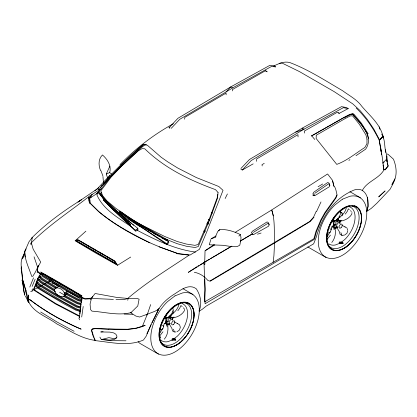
<?xml version="1.0" encoding="UTF-8"?>
<svg xmlns="http://www.w3.org/2000/svg" width="417" height="417" viewBox="0 0 417 417"><rect width="100%" height="100%" fill="white"/><g stroke="black" fill="none" stroke-linecap="round" stroke-linejoin="round"><path stroke-width="0.63" d="M31.265 244.221L32.25 237.461C47.017 222.808 63.952 210.689 81.539 199.686L77.984 202.068L98.865 187.739M67.028 293.271L67.038 292.26L66.272 290.524M204.898 262.012L204.841 264.425L204.137 264.581M106.757 202.99L104.151 200.165L104.161 199.764L103.572 200.176L112.204 208.813L135.118 230.121L135.608 231.054L137.641 230.523L138.048 228.917L137.469 228.12L113.111 208.37L104.161 199.764M89.728 203.105L89.827 199.602L90.155 203.334M342.096 215.787L342.185 213.212L340.319 211.826M381.638 134.055C385.245 139.231 384.297 146.289 385.746 152.205L385.36 149.823L386.783 155.922L386.955 161.572M79.694 315.455L80.731 304.374L81.956 297.707L81.19 296.32L78.61 294.465L61.023 284.754L44.494 274.772L42.148 273.781L40.944 274.026L37.739 279.552L33.98 289.627L55.654 303.467L79.668 316.008M340.58 211.065L340.423 214.01L339.422 216.569M79.287 317.796L79.386 316.065M164.199 323.722L163.203 327.944L159.377 333.678M184.663 119.194L184.783 117.412L226.061 93.106L226.113 94.831M256.538 161.306L256.7 158.929L297.973 134.628L298.046 136.922M81.701 317.014L83.197 306.469M30.399 244.263L31.27 242.548L33.151 249.142L40.725 262.09L37.843 267.146L37.504 271.003L39.964 273.198L40.835 273.552L41.976 273.401L44.426 274.438L78.688 294.22L81.362 296.138L82.139 297.545L85.266 298.582L91.531 298.139L95.107 293.49L116.781 297.425L128.128 298.468L136.88 298.431L139.106 299.156L137.777 305.963L130.948 312.635C118.167 315.867 104.844 312.031 91.922 311.129L90.541 309.565L90.072 304.092L91.438 298.431L92.756 296.336M37.202 272.708L37.811 267.141M165.872 320.506L165.971 319.552L165.34 318.75M333.345 223.814L333.444 222.86L332.813 222.058M217.82 194.411L217.377 198.586L209.777 219.504L198.263 246.588L194.947 247.484L186.394 246.249L177.235 243.71L165.304 238.962M165.221 323.707L165.273 323.201L165.966 322.857L165.539 323.79L164.428 323.248M168.39 324.655L168.729 324.275L168.531 324.697L168.046 324.462M332.693 227.015L332.745 226.509L333.438 226.17L333.011 227.098L331.901 226.561M336.201 227.583L335.862 227.969L336.201 227.583L335.857 227.385M50.118 277.712L49.706 281.194L48.023 282.101M184.429 309.784L184.304 310.879C181.822 315.096 177.074 317.368 172.351 317.942M351.839 213.645L351.964 212.55M165.924 321.815L166.039 320.824M333.397 225.123L333.569 223.642M128.926 217.971L128.869 218.487L128.389 218.638L166.816 243.71L167.014 244.68L168.854 242.407L168.557 241.563L141.233 225.764L128.926 217.971L128.389 218.638M79.824 313.928L80.934 305.583M166.378 315.565L166.529 314.444M334.001 217.752L333.845 218.873L333.246 219.686M81.305 302.706L82.144 297.79L85.042 299.13L91.37 298.718L91.589 298.191M98.693 191.695L98.553 192.466L98.037 192.159L98.693 191.695L104.547 198.857L130.745 224.419L130.61 225.19L103.89 199.321L98.037 192.159M235.209 232.337L271.571 210.032L327.59 173.972L332.568 180.405L333.824 185.789C336.008 188.031 336.092 191.627 336.983 194.478L335.748 197.455L324.916 212.55L320.887 219.743L316.008 231.211L313.892 238.732L204.638 301.845L204.481 296.049L204.888 288.71L204.017 262.491L204.445 262.241M127.743 300.266L128.128 298.468L124.146 299.531L115.989 299.489M165.841 321.82L166.451 319.328M333.308 225.133L333.923 222.642M24.942 251.112L22.455 258.962L24.483 253.844M31.984 290.487L32.354 288.908M102.963 176.537L103.541 183.756L108.05 179.258L106.272 174.019L109.718 172.596C111.631 165.83 107.388 159.164 102.452 154.952C98.162 159.174 98.428 165.455 100.586 170.621M166.737 318.744L166.571 318.056L166.982 317.733L167.269 317.916L166.737 318.744L165.205 317.91L165.799 316.983L166.477 317.462M165.987 317.754L166.122 317.191M167.055 321.507L167.295 321.132L167.764 321.413L167.525 321.788L167.186 321.59M167.561 317.733L169.604 316.482L170.183 316.821L169.177 317.4L168.927 318.437L167.665 320.214M333.418 221.599L332.677 221.224L332.813 220.656L333.272 220.296L333.949 220.77M333.595 220.499L333.001 221.427M334.043 221.37L334.21 222.058L334.742 221.229L334.043 221.37L332.813 220.656M334.528 224.82L334.768 224.445L335.237 224.727L334.997 225.102L334.528 224.82L334.997 225.102M334.867 225.018L335.237 224.727M335.033 221.046L337.072 219.795L336.373 220.129L337.072 219.795L337.655 220.134L336.644 220.713L336.399 221.75L335.138 223.522M167.592 323.894L167.118 322.461L166.492 322.044L166.805 320.756L166.221 320.418M168.26 321.992L168.854 320.313M335.065 227.202L334.59 225.774L333.965 225.352L334.278 224.065L333.694 223.731M335.732 225.3L336.326 223.621M129.494 218.946L119.663 212.18L119.955 211.143L132.34 219.676L167.775 240.062L167.488 241.099L167.186 240.593L131.762 220.212M91.531 298.139L91.37 298.718L90.275 299.328M366.741 211.122C371.166 200.066 365.136 183.36 350.994 191.46C332.683 199.988 321.554 218.242 316.284 237.085L313.657 243.83L206.295 306.052L202.224 309.32L199.232 311.124M331.593 228.193L330.676 231.253L327.204 236.538M30.655 291.525L32.177 291.269C35.94 286.13 36.394 278.921 40.611 273.813L39.584 273.489L37.17 271.493M210.919 239.358L209.235 244.779L223.059 245.3L230.21 246.395L235.469 246.723L237.341 246.494L239.791 245.222L240.875 239.957L240.969 237.351L240.354 234.573C234.093 231.576 226.848 228.99 219.853 229.637L217.721 231.508L215.855 235.803L215.74 237.221L211.106 238.753M347.809 230.585L346.944 233.291L344.645 235.063M178.982 304.4C177.986 308.616 175.004 312.151 171.444 314.507M346.272 208.265C345.073 212.597 341.799 216.36 337.796 218.362M150.662 304.587L147.613 313.594L142.463 326.146L136.25 328.127L127.727 329.248L108.827 329.044C121.024 329.498 133.779 330.608 145.194 325.349L142.463 326.146M29.81 287.058L33.537 277.795M135.118 230.121L136.87 229.751L137.469 228.12M169.615 317.843C171.022 317.415 169.229 318.223 170.047 318.181M170.605 316.56L170.605 315.716L171.001 315.487L171.194 315.794L170.605 316.56L169.385 315.935M169.959 318.041L170.23 317.697M337.176 220.911L337.087 221.156C338.541 221.907 336.675 220.353 337.697 221.005M338.072 219.868L338.072 219.024L338.468 218.8L338.667 219.107L338.072 219.868L337.28 219.41M171.95 313.256L172.951 310.696M314.788 193.352L328.596 183.892L329.498 184.105L329.821 185.414L329.294 186.764L315.163 195.469L312.797 195.067L314.048 195.688M273.13 262.329L273.912 255.788L274.594 242.605C273.891 231.779 275.262 220.593 271.795 210.137L273.338 215.881M337.144 195.041L335.925 198.023L325.171 213.202L321.189 220.411L316.394 231.873L314.34 239.374L205.091 303.743L204.877 297.993L205.211 290.696L204.783 279.176M38.76 265.16L35.21 272.416L32.823 276.242L31.713 276.367C29.117 268.131 24.692 260.187 24.806 251.357L28.987 241.797L32.25 237.461L31.702 238.524M32.156 286.411L35.158 279.155M199.018 310.952C202.391 303.925 200.483 294.965 196.245 288.762C188.359 282.919 179.492 291.134 172.899 295.033C167.274 298.853 162.135 303.357 158.627 309.242L151.079 324.645L146.158 336.217L143.453 340.022C128.358 346.647 110.953 342.326 95.217 340.611L94.586 338.64M253.327 232.389L267.87 223.35L268.814 223.59L269.121 224.904L268.532 226.238L253.672 234.51L251.837 234.172M109.874 166.138L106.272 174.019M313.991 217.205L310.212 221.526L274.35 243.142L210.236 281.199L207.958 280.542C204.45 276.362 199.764 273.234 194.332 272.28M92.011 329.31L94.857 328.679L108.847 329.122L95.076 328.419L92.319 328.987L91.479 330.483L93.069 336.008L95.217 340.611M146.935 333.72L151.079 324.645M316.19 211.398L313.511 217.205L309.805 221.417L210.168 280.86M316.56 211.513L320.991 201.943M24.056 254.485C18.4 261.819 22.706 270.956 22.492 279.202L21.111 267.902L21.627 266.838M92.319 328.987L91.704 330.259L93.194 335.096M225.149 198.513L227.401 193.952M151.991 322.701L159.054 308.559L157.767 309.94M392.173 184.152C397.729 176.907 396.729 167.17 393.45 159.179L388.217 154.431L387.174 153.982M391.844 184.569L394.951 178.836L393.2 183.412L390.145 189.182L376.859 203.246L371.255 208.385L366.809 211.409L368.055 206.551L367.33 197.397M24.806 251.357L26.172 248.881M37.561 267.651L37.843 267.146M172.221 318.64C173.55 318.015 171.82 318.869 172.565 318.838M172.508 318.677L172.826 318.374M339.98 221.985L340.293 221.688L339.641 221.787C340.397 222.683 340.481 221.323 340.022 220.755L338.041 220.296M339.568 223.366L339.73 222.49M146.826 315.158L147.383 314.183L154.895 311.322L158.627 309.242L157.767 310.097M55.769 288.408L41.387 279.546L39.605 277.341L39.964 276.726L40.741 276.278L42.414 278.415L57.348 287.6M81.94 299.781L49.227 280.756L42.831 276.633L41.283 274.537L41.643 273.922L43.087 275.95L67.21 290.42L78.928 296.643L81.857 297.337M80.507 308.205L76.692 307.178L57.103 296.44L38.51 285.129L36.727 282.929L37.864 281.861L39.537 284.003L58.13 295.309L77.718 306.047L80.804 306.849M55.508 291.77L40.449 282.517L38.38 280.151L38.745 279.531L39.516 279.082L41.476 281.386L54.872 289.674M37.864 281.861L36.727 282.929M35.966 285.171L35.607 285.791L37.671 288.157L62.993 303.321L75.904 310.232L80.001 311.421L80.142 310.675L76.155 309.544L49.894 294.928L37.921 287.475L35.966 285.171L36.743 284.728L38.698 287.026L64.015 302.189L76.931 309.101L80.345 310.066M39.516 279.082L38.38 280.151M36.378 285.343L36.743 284.728M97.687 193.238L99.668 189.891L101.331 188.891M164.147 318.718L164.444 318.234M362.409 190.298C367.168 181.249 378.975 178.851 384.021 169.802L385.235 169.844L388.133 166.075L386.668 159.127L382.738 163.146L384.052 162.005L383.249 162.51M101.414 192.081L100.768 193.113L102.775 197.971L108.008 203.991M164.334 339.167C167.306 335.638 168.332 330.983 167.874 326.464M331.802 242.475C334.778 238.946 335.8 234.297 335.346 229.772M79.579 317.207L78.881 318.234L79.678 319.829M92.152 194.338L90.677 196.485L88.451 197.84M162.984 331.807L159.69 335.961M330.457 235.12L327.163 239.275M163.907 318.927L166.513 315.257M332.12 221.192L333.61 219.092M177.824 310.79L179.748 308.137L180.91 305.515L182.224 306.578M345.297 214.103L347.22 211.45L348.383 208.823L349.258 209.532M57.093 287.537L57.624 286.823L59.068 286.364M66.756 294.136L66.23 294.85L64.786 295.314M351.776 214.187C349.295 218.404 344.546 220.676 339.824 221.25M169.458 316.665L168.098 317.962M166.816 243.71L168.557 241.563M207.035 224.132L207.864 223.131M168.359 324.306L168.531 324.697M379.652 139.956L383.103 136.145L383.249 138.074M100.116 187.921C113.924 172.549 128.139 157.423 144.235 144.412M94.867 190.903L97.489 188.651L110.025 175.088M383.864 169.474L382.175 156.771L379.246 140.18L383.103 136.145L383.197 137.714M23.435 285.989L23.613 290.508L24.681 295.069L24.478 293.594M171.267 128.295L179.763 119.298L226.019 91.959L230.778 86.887L269.898 65.313L274.527 66.016L275.423 66.532M169.922 128.248L169.026 127.732L177.965 118.261L230.778 86.887L232.577 87.924L271.696 66.35L275.741 66.965M240.922 168.51L249.418 159.518L302.231 128.139L341.502 106.653L346.438 107.534L348.237 108.571L339.219 113.33L337.311 112.277L304.259 131.126L304.405 133.07M240.927 169.245L242.272 170.021L251.211 160.555L304.024 129.176L343.3 107.69L348.237 108.571M238.858 236.058L240.354 234.573M335.57 221.271L337.072 219.795M336.024 220.838L336.931 219.973M119.976 164.6C135.687 148.379 153.638 134.613 173.415 123.729M218.607 230.778L219.853 229.637M119.663 212.18L119.361 211.68L119.955 211.143M167.186 240.593L167.775 240.062M130.703 257.054L117.573 265.264L96.056 253.223L75.185 240.786L85.886 231.174M166.274 323.024L166.81 324.405L168.207 324.952L170.047 323.681M333.923 229.402L333.725 226.332L334.283 227.713L335.68 228.266L337.52 226.994M25.703 291.03L26.073 290.738L22.476 279.254C25.046 286.708 26.016 294.553 28.377 302.023L28.731 301.965C34.168 313.073 47.538 316.915 56.9 323.978C69.29 330.254 81.206 338.687 95.305 340.402M177.178 331.75L179.472 329.977L180.337 327.272L179.597 324.833L177.423 323.472M173.597 339.057L177.209 336.305A21.277 12.286 -60 0 0 187.353 317.087A21.277 12.286 -60 0 0 182.02 303.493M341.07 242.371L344.682 239.619A21.277 12.286 -60 0 0 354.825 220.395A21.277 12.286 -60 0 0 349.493 206.806M170.011 316.023L168.155 317.415L166.367 317.295M335.628 220.729L337.483 219.332M336.279 219.957L338.041 218.638M130.088 224.883L130.745 224.419M196.892 266.729L188.312 272.358L204.726 262.335L205.039 250.747L213.999 244.643M355.982 155.718L365.667 149.145C374.304 136.682 360.7 124.188 353.267 115.045L352.375 114.409L349.587 114.998L344.004 117.907M169.026 127.732L170.094 127.013M101.493 185.982L102.546 185.284M88.842 198.732L98.011 192.909L109.843 177.845L120.576 166.993L138.423 150.151L143.114 146.226L146.388 144.36M348.893 160.347L349.941 159.685M89.045 198.68L91.177 197.34L90.677 196.485L91.104 196.225M226.019 91.959L232.577 87.924M205.456 250.586L214.823 244.842M103.541 183.756L104.651 183.079M116.901 337.389L115.473 338.26L112.444 338.359L108.863 337.634L101.665 339.516L100.898 338.99L99.898 337.134M172.685 339.078L175.239 338.938L175.698 339.944L172.19 340.225L171.82 339.751L174.827 339.829L175.27 340.199M339.057 242.22L342.284 242.512L342.711 242.251L343.165 243.252L342.743 243.512L339.662 243.538L339.292 243.059L342.3 243.142L342.743 243.512M231.925 246.098L200.144 264.748M240.286 241.104L251.998 234.114M131.464 226.817C118.689 218.028 103.228 209.751 96.9 194.843L98.011 192.909L96.807 193.561L98.48 192.565M383.103 136.145L379.23 140.268C373.439 128.347 365.709 117.219 356.16 108.008M318.077 186.727L322.69 183.98M205.002 261.912L209.475 259.265M210.595 258.597L231.289 246.348M240.239 241.052L251.988 234.099M253.166 163.871L242.272 170.021M197.929 266.041L199.034 265.394M41.283 274.537L42.054 274.094M39.605 277.341L40.376 276.898M264.258 163.365L261.991 164.673L262.199 165.945M66.074 294.324L64.656 295.137L63.864 296.211C59.709 297.769 54.2 293.683 54.465 289.252L55.258 288.178C59.417 286.62 64.927 290.706 64.656 295.137L59.563 292.192M337.483 222.271L338.766 221.771M170.011 318.963L171.298 318.458M368.133 133.748L361.372 123.197L354.148 114.425L353.058 113.632L350.139 114.305L343.989 117.5L311.442 135.973L343.728 117.667L349.863 114.539L352.641 113.987L360.658 123.239L367.466 133.857L368.534 138.658M211.643 238.446L215.954 235.975M75.185 240.786L77.776 239.593L114.758 260.948L117.573 265.264M96.807 193.561L98.746 192.503M33.98 289.627L40.72 286.015M41.841 285.41L46.897 282.7M340.022 220.755L339.412 221.073L338.156 220.739M172.862 318.374L172.549 317.446L171.94 317.764L170.683 317.431M131.157 312.432L130.62 312.708L135.869 316.06L139.601 317.029L147.383 314.183M279.442 63.54C282.648 62.159 286.432 61.643 289.831 62.566C308.564 69.649 325.442 80.726 342.675 90.76C349.248 95.675 356.973 99.465 361.789 106.293C369.681 115.618 379.97 123.802 383.004 136.187L379.23 140.159L381.227 152.142L380.747 147.879M273.688 65.975L280.016 63.191M340.037 243.153L335.383 244.982A21.277 12.286 -60 0 1 328.846 243.856M172.565 339.845L167.91 341.674A21.277 12.286 -60 0 1 160.863 340.147M295.674 132.173L304.024 129.176L302.231 128.139M257.498 234.192L261.084 233.025M339.907 220.775L341.575 220.405M171.877 317.587L174.103 317.092M39.964 273.198L41.309 272.906C54.648 280.537 68.075 288.21 81.32 296.007L82.139 297.545M336.644 227.208L339.355 231.68L340.022 234.271L341.956 235.386L344.108 235.125M176.099 331.88L174.483 332.073L173.363 329.221M103.135 331.713L100.742 331.958L109.843 332.109L113.752 332.917L115.905 334.246L116.942 336.206L116.515 337.999L114.253 339.469L110.302 340.063L101.665 339.516L110.448 340.642L125.986 340.783M342.831 243.283L343.165 243.252M175.359 339.975L175.698 339.944M176.448 253.63L189.136 255.162C168.312 269.048 146.836 282.142 127.758 298.431L128.572 298.463M335.904 227.943L336.279 227.937L336.545 227.036M103.572 200.176L104.151 200.165L106.46 202.276M124.146 314.11L132.721 314.267M113.388 299.385L91.438 298.431M174.436 339.24L172.94 339.068M280.49 63.04L282.257 63.165L299.474 71.599L334.033 91.552L352.792 103.89L360.215 110.729L367.2 119.257L373.835 129.093L379.564 139.903M170.569 316.988L172.549 317.446M195.568 252.071C174.838 249.392 155.666 240.015 137.37 230.372M175.338 339.25L175.682 339.313M340.413 242.376L341.023 242.501M81.461 296.612L79.699 296.195L72.558 292.505L54.637 282.267L43.858 275.501L42.779 273.979M333.84 220.603L334.867 220.848M81.696 298.072L78.677 297.326L66.96 291.102M81.904 300.24L78.818 299.437L65.146 292.093M81.748 300.85L78.047 299.88L64.369 292.536M80.648 307.459L76.947 306.49L57.358 295.757L38.76 284.446L37.087 282.309M336.853 227.202L335.935 226.671M339.62 241.876L342.711 242.251M169.38 323.889L168.463 323.357M166.81 324.405L168.207 324.952M172.148 338.568L175.239 338.938M170.636 314.491L171.84 314.814M81.607 301.595L77.791 300.563L64.677 293.542M80.976 303.352L78.13 302.549L64.89 295.45M81.341 304.123L77.353 302.992L64.114 295.898M81.2 304.869L77.103 303.675L63.306 296.263M177.694 253.583L159.091 246.822M332.677 221.224L334.21 222.058M165.205 317.91L166.451 318.562M40.72 271.993C54.533 279.724 68.388 287.662 81.967 295.809M341.945 225.258L345.135 227.03M174.473 321.945L177.663 323.717M79.642 240.911L78.167 240.208L76.129 240.771L77.817 240.208L79.308 240.948L113.012 260.406L114.623 261.459L116.364 263.997L115.071 261.86M79.381 316.42L55.544 303.993L33.469 289.867M149.849 242.856C132.116 233.718 113.95 224.607 98.756 211.502L89.645 202.553L88.8 196.506L97.974 190.783L109.895 175.776L120.695 164.981L138.642 148.228L143.359 144.334L147.352 145.246L161.118 157.204L167.837 161.911L177.637 167.983L196.438 177.595L218.826 186.514L223.027 190.329L206.801 231.727L199.394 249.34L190.11 254.995L177.996 253.562L161.019 247.448C138.658 238.566 117.099 226.759 98.454 211.487L89.327 202.563L88.414 197.012C69.154 211.945 48.622 225.441 31.332 242.762L31.306 242.308M143.453 228.255L138.314 225.581L126.455 217.987L117.177 211.476M74.122 331.286L56.993 321.997L40.715 311.999M267.307 71.813L265.394 70.76L232.342 89.608L232.441 90.901M344.89 226.785L347.069 228.141M97.489 188.651L99.668 189.891M58.489 286.25L52.474 282.794M211.341 212.524L212.415 213.144M133.768 221.698L135.457 222.668M142.197 226.551L143.323 227.197M147.258 229.459L148.942 230.429M150.068 231.075L151.752 232.045M153.44 233.014L157.371 235.282M158.496 235.928L159.617 236.575M161.306 237.544L166.925 240.776M80.184 241.219L81.268 241.844M82.352 242.465L86.689 244.956M87.231 245.269L89.947 246.828M91.031 247.448L92.115 248.073M93.2 248.694L94.284 249.319M95.368 249.939L96.457 250.565M265.509 70.775L266.411 71.291M338.323 112.814L339.219 113.33M349.905 191.7L360.491 197.809M340.241 212.091L342.185 213.212M339.094 216.678L340.069 217.236M338.818 217.054L339.725 217.58M337.874 218.649L338.667 219.107M337.087 219.102L337.874 219.561M340.35 221.849L339.954 221.49M339.766 221.557L340.11 221.755M337.791 221.146L337.358 220.812M336.066 220.374L336.644 220.713M337.358 221.192L337.697 221.391M337.176 221.297L337.52 221.495M334.742 221.229L333.272 220.296M334.58 224.591L335.185 224.951M333.381 225.018L333.965 225.352M332.646 225.712L333.438 226.17M335.831 227.619L336.175 227.812M335.544 227.541L335.883 227.739M335.518 227.771L336.003 228.005M335.096 227.932L335.68 228.266M332.219 226.645L333.011 227.098M329.889 228.73L331.249 229.517M307.777 246.921L326.042 257.466M204.241 230.58L205.346 231.221M182.99 288.71L193.019 294.496M171.345 313.746L172.252 314.267M170.209 315.028L171.001 315.487M170.402 315.335L171.194 315.794M169.615 315.794L170.407 316.253M172.539 318.343L172.878 318.541M172.294 318.244L172.638 318.442M172.409 318.578L172.747 318.77M170.318 317.837L169.886 317.499M169.709 317.603L170.047 317.801M168.593 317.066L169.177 317.4M169.886 317.879L170.23 318.077M167.269 317.916L165.799 316.983M166.571 318.056L165.346 317.347M167.108 321.278L167.712 321.643M165.909 321.705L166.492 322.044M165.174 322.404L165.966 322.857M168.072 324.228L168.703 324.504M164.746 323.331L165.539 323.79M173.998 331.796L172.549 330.962L171.882 328.367L169.172 323.894M162.416 325.422L163.777 326.203M49.706 281.194L50.817 281.835M158.575 354.158L139.747 343.29L138.09 341.679M98.084 251.508L100.794 253.083M101.884 253.713L102.968 254.344M104.052 254.975L105.136 255.605M106.22 256.236L114.253 260.99M56.576 288.048L41.637 278.864L39.964 276.726M54.653 290.441L40.699 281.829L38.745 279.531M141.347 226.014L147.952 229.949M149.051 230.606L150.699 231.586M154.003 233.556L155.65 234.542M133.753 221.432L134.837 222.084M136.463 223.069L140.805 225.686M167.764 321.413L167.525 321.788M206.832 223.575L208.177 224.455M167.014 244.68L133.508 221.755M131.543 220.317L140.644 226.54M119.361 211.68L130.213 219.144M130.412 219.577L132.476 221.026M109.718 172.596L111.61 174.051M204.033 230.351L205.049 231.143M118.313 212.67L131.631 223.637M132.622 224.45L133.607 225.263M204.429 276.758L204.711 276.992M135.608 231.054L112.408 209.11L107.628 203.934M124.521 219.332L130.61 225.19M107.523 202.735L104.391 199.613L99.72 193.895M136.87 229.751L137.641 230.523M104.151 200.165L112.204 208.813M311.827 135.963L314.757 139.46M350.572 210.595L351.265 211.575M183.449 307.772L184.491 309.242M159.414 335.534L160.712 337.728M203.934 231.253L204.523 232.269M340.835 232.535L341.956 235.386M25.401 296.018L28.377 302.023L27.48 299.578M329.821 185.414L329.013 183.141L327.757 182.458L313.766 192.227L312.833 193.931L314.069 194.259L314.413 195.406M102.916 175.932L100.909 170.662M93.382 335.701L94.106 337.462M37.686 267.401L34.048 256.83M269.121 224.904L268.392 222.615L267.099 221.891L252.342 231.237L251.347 232.91L252.566 233.275L252.884 234.427M339.438 220.421L339.751 221.349M339.688 222.303L339.886 222.907M172.216 318.989L172.419 319.599M331.27 226.874L331.671 228.099M387.101 162.797L388.133 166.075L385.126 169.443L383.781 169.406L383.041 164.95M347.252 228.751L347.622 229.975M28.731 301.965L26.073 290.738M332.625 181.041L333.928 186.394M23.67 287.464L22.091 280L24.681 295.069M379.334 126.846L379.819 129.254M51.635 278.483L52.068 280.99M52.281 282.246L52.5 283.497M334.559 227.244L334.96 229.772M167.087 323.931L167.488 326.464M89.009 199.957L89.175 201.182M169.073 323.728L168.807 324.624L168.432 324.634L168.379 324.191M24.645 251.868L25.15 256.961M28.872 302.367L28.32 294.986L28.825 300.907M166.216 322.404L166.451 326.089M386.783 155.922L387.044 161.546M342.284 242.512L342.3 243.142M174.812 339.198L174.827 339.829M37.337 278.155L37.368 279.364M352.266 206.102A23.446 13.537 -60 0 1 354.502 233.53A23.446 13.537 -60 0 1 329.555 246.629M338.177 227.01A2.471 1.428 -60 0 1 336.707 225.753A2.471 1.428 -60 0 1 338.359 222.892A2.471 1.428 -60 0 1 340.178 223.543M358.479 208.521A24.634 14.22 -60 0 1 360.903 213.431M361.153 214.661A24.634 14.22 -60 0 1 361.325 215.964M361.357 219.754A24.634 14.22 -60 0 1 361.07 222.209M360.846 223.46A24.634 14.22 -60 0 1 360.569 224.711M360.424 225.289A24.634 14.22 -60 0 1 358.094 231.748M357.822 232.321A24.634 14.22 -60 0 1 355.654 236.288M354.956 237.372A24.634 14.22 -60 0 1 351.5 241.891M350.661 242.803A24.634 14.22 -60 0 1 344.004 248.178M343.399 248.511A24.634 14.22 -60 0 1 338.62 250.299M333.762 250.247A24.634 14.22 -60 0 1 327.658 244.451M327.434 243.841A24.634 14.22 -60 0 1 331.687 220.953A24.634 14.22 -60 0 1 349.383 205.826M354.242 205.878A24.634 14.22 -60 0 1 357.624 207.666M330.368 232.055A14.6 8.429 -60 0 1 327.689 233.192M185.383 302.966A23.446 13.537 -60 0 1 186.774 330.676A23.446 13.537 -60 0 1 162.083 343.321M170.183 323.8A2.471 1.428 -60 0 1 169.954 320.501A2.471 1.428 -60 0 1 172.706 320.235M191.377 305.661A24.634 14.22 -60 0 1 192.049 306.662M192.628 307.772A24.634 14.22 -60 0 1 193.097 308.971M193.431 310.118A24.634 14.22 -60 0 1 193.884 316.446M193.769 317.655A24.634 14.22 -60 0 1 193.373 320.152M193.097 321.403A24.634 14.22 -60 0 1 190.882 327.861M190.621 328.44A24.634 14.22 -60 0 1 187.129 334.59M185.638 336.639A24.634 14.22 -60 0 1 180.968 341.638M179.993 342.461A24.634 14.22 -60 0 1 171.147 346.986M168.624 347.236A24.634 14.22 -60 0 1 160.858 325.025A24.634 14.22 -60 0 1 183.819 302.278M186.769 302.57A24.634 14.22 -60 0 1 189.652 303.951M172.992 308.507A14.6 8.429 -60 0 1 172.961 313.667M162.896 328.742A14.6 8.429 -60 0 1 159.706 330.003M208.516 219.524A18.765 6.427 45 0 1 209.391 220.249M208.907 219.629A17.738 6.083 45 0 1 209.892 220.457M207.447 222.834A17.743 6.078 45 0 1 208.427 223.7M207.661 221.927A18.765 6.427 45 0 1 208.526 222.678M367.007 139.142L366.96 143.688L364.87 147.456C355.696 153.279 347.022 160.675 336.764 164.387L316.154 138.491L316.248 135.244L343.973 119.236L350.061 115.989L352.188 115.785L352.985 116.322L359.277 124.183L365.897 134.868L367.007 139.142M218.049 192.487L217.591 196.652L209.897 217.481L198.247 244.466L194.927 245.342L186.373 244.065L177.22 241.495L164.689 236.486L138.298 223.324L126.44 215.735L115.613 208.151L107.044 200.978L102.754 195.787L100.747 190.965L111.052 177.178L121.357 166.362L138.293 150.865L142.072 148.624L144.782 148.801C164.454 168.041 189.829 180.352 215.459 189.61L218.049 192.487M383.749 169.135L383.921 169.406L383.749 169.135M381.253 194.468L378.688 196.907L385.105 190.929L381.253 194.468M175.01 295.867L167.561 301.59A34.303 19.808 -60 0 0 155.432 351.693A34.303 19.808 -60 0 0 194.676 329.034A34.303 19.808 -60 0 0 182.552 292.932L175.01 295.867M342.482 199.175L335.028 204.898A34.303 19.808 -60 0 0 322.904 255.001A34.303 19.808 -60 0 0 362.149 232.342A34.303 19.808 -60 0 0 350.019 196.245L342.482 199.175M77.421 241.334L76.228 241.036L116.202 264.117L115.493 263.309L77.421 241.334M81.034 329.112C62.759 321.314 45.125 311.603 29.461 299.338C45.265 311.431 62.759 321.283 81.034 329.112M381.503 154.582L381.367 153.362L381.503 154.582M345.886 247.182A24.817 14.329 -60 0 0 358.25 207.984A24.817 14.329 -60 0 0 328.023 229.105A24.817 14.329 -60 0 0 345.886 247.182M346.131 246.953A24.295 14.027 -60 0 0 358.234 208.578A24.295 14.027 -60 0 0 328.643 229.256A24.295 14.027 -60 0 0 346.131 246.953M341.09 227.698A2.273 1.314 -60 0 0 341.815 224.174A2.273 1.314 -60 0 0 339.125 226.556A2.273 1.314 -60 0 0 341.09 227.698M178.413 343.874A24.817 14.329 -60 0 0 190.778 304.671A24.817 14.329 -60 0 0 160.55 325.792A24.817 14.329 -60 0 0 178.413 343.874M178.658 343.644A24.295 14.027 -60 0 0 190.762 305.265A24.295 14.027 -60 0 0 161.171 325.943A24.295 14.027 -60 0 0 178.658 343.644M173.618 324.384A2.273 1.314 -60 0 0 174.342 320.861A2.273 1.314 -60 0 0 171.653 323.243A2.273 1.314 -60 0 0 173.618 324.384"/></g></svg>
